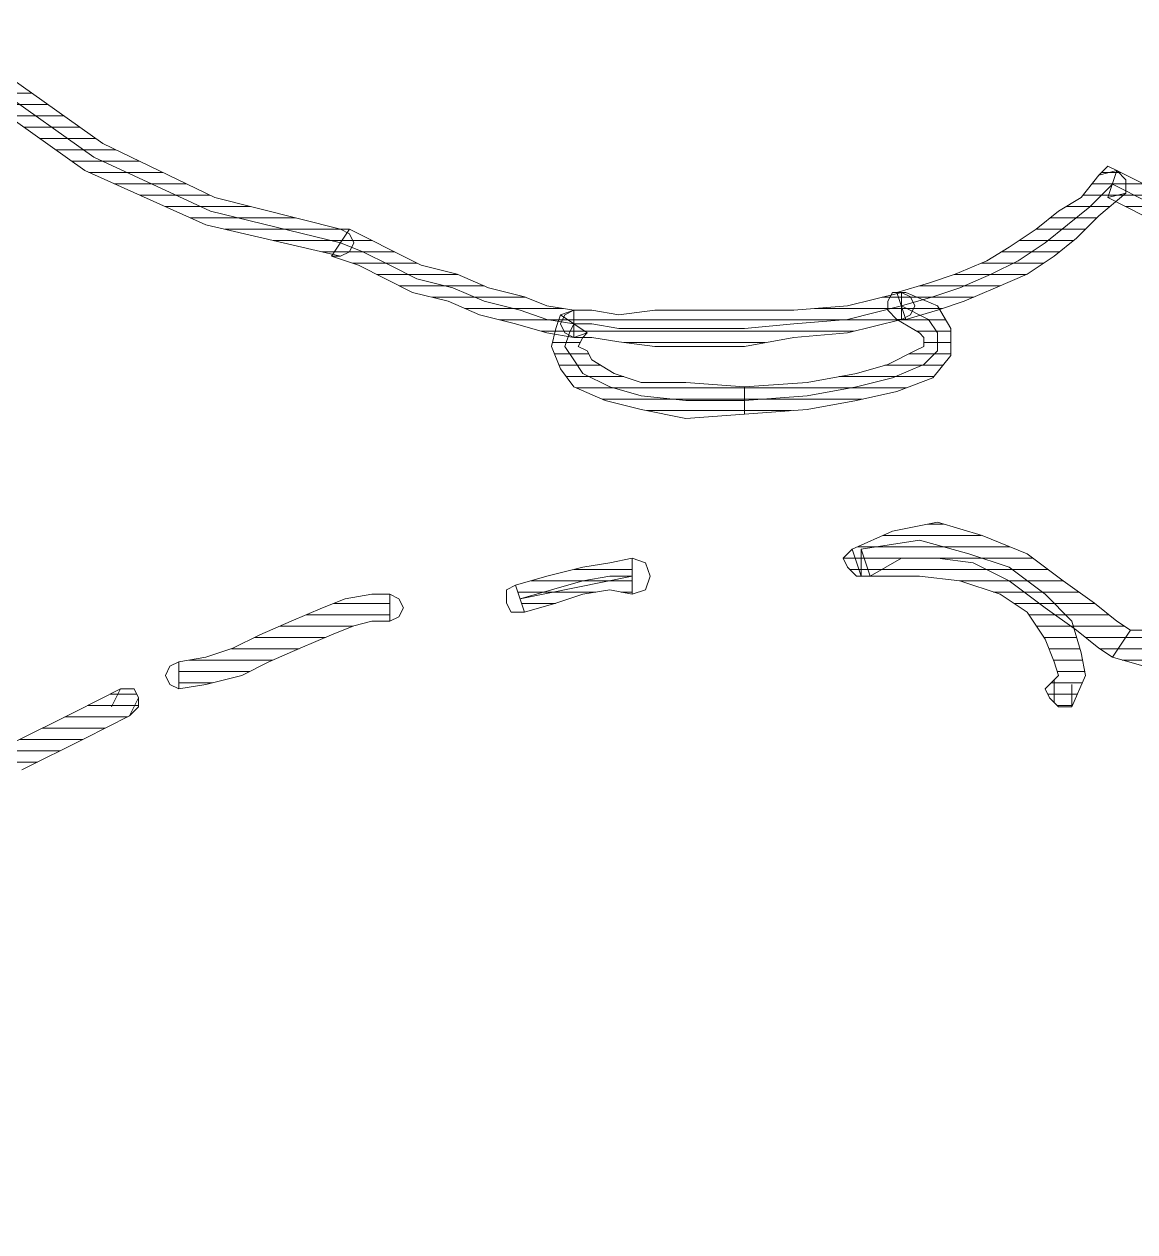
# Model space of a CAD drawing. Header units: centimetres. Extents: x 54005 to 61405, y 90310 to 94744.
# Drawn here: x 56840.98 to 56853.23, y 91753.54 to 91766.85 of the extents above; entities that cross this region are included whole.
import ezdxf

# ---------------------------------------------------------------- set-up
doc = ezdxf.new("R2010")
doc.units = ezdxf.units.CM
doc.header["$LTSCALE"] = 25
doc.layers.get('0').update_dxf_attribs({"lineweight": 0})
doc.layers.add('ÖLCULENDIRME', color=115, linetype='Continuous', lineweight=5)
pattern_1 = [(360, (-5108.51305, -673.59423), (1e-16, 0.125), [25])]

# ---------------------------------------------------------------- blocks, each defined once
blk = doc.blocks.new('by')
at = {"ltscale": 30}
h = blk.add_hatch(dxfattribs=at)
h.set_pattern_fill('DC_LINES', color=256, scale=0.1, style=0)
h.set_pattern_definition(pattern_1)
edge = h.paths.add_edge_path(flags=0)
edge.add_line((6411.094, 2248.253), (6411.144, 2248.203))
edge.add_line((6411.144, 2248.203), (6411.59, 2247.657))
edge.add_line((6411.59, 2247.657), (6412.282, 2246.961))
edge.add_line((6412.282, 2246.961), (6413.074, 2246.216))
edge.add_line((6413.074, 2246.216), (6413.816, 2245.421))
edge.add_line((6413.816, 2245.421), (6414.607, 2244.577))
edge.add_line((6414.607, 2244.577), (6415.201, 2243.782))
edge.add_line((6415.201, 2243.782), (6415.548, 2243.037))
edge.add_line((6415.548, 2243.037), (6415.646, 2242.391))
edge.add_line((6415.646, 2242.391), (6415.349, 2242.391))
edge.add_line((6415.349, 2242.391), (6415.251, 2242.938))
edge.add_line((6415.251, 2242.938), (6414.904, 2243.583))
edge.add_line((6414.904, 2243.583), (6414.31, 2244.378))
edge.add_line((6414.31, 2244.378), (6413.618, 2245.223))
edge.add_line((6413.618, 2245.223), (6412.876, 2246.017))
edge.add_line((6412.876, 2246.017), (6412.084, 2246.763))
edge.add_line((6412.084, 2246.763), (6411.391, 2247.458))
edge.add_line((6411.391, 2247.458), (6410.847, 2248.004))
edge.add_line((6410.847, 2248.004), (6410.897, 2247.955))
edge.add_line((6410.897, 2247.955), (6410.847, 2248.004))
edge.add_line((6410.847, 2248.004), (6410.847, 2248.153))
edge.add_line((6410.847, 2248.153), (6410.946, 2248.253))
edge.add_line((6410.946, 2248.253), (6411.045, 2248.302))
edge.add_line((6411.045, 2248.302), (6411.144, 2248.203))
h = blk.add_hatch(dxfattribs=at)
h.set_pattern_fill('DC_LINES', color=256, scale=0.1, style=0)
h.set_pattern_definition(pattern_1)
edge = h.paths.add_edge_path(flags=0)
edge.add_line((6415.646, 2242.292), (6415.349, 2242.391))
edge.add_line((6415.349, 2242.391), (6415.251, 2242.938))
edge.add_line((6415.251, 2242.938), (6414.904, 2243.583))
edge.add_line((6414.904, 2243.583), (6414.31, 2244.378))
edge.add_line((6414.31, 2244.378), (6413.618, 2245.223))
edge.add_line((6413.618, 2245.223), (6412.876, 2246.017))
edge.add_line((6412.876, 2246.017), (6412.084, 2246.763))
edge.add_line((6412.084, 2246.763), (6411.391, 2247.458))
edge.add_line((6411.391, 2247.458), (6410.847, 2248.004))
edge.add_line((6410.847, 2248.004), (6411.144, 2248.203))
edge.add_line((6411.144, 2248.203), (6411.59, 2247.657))
edge.add_line((6411.59, 2247.657), (6412.282, 2246.961))
edge.add_line((6412.282, 2246.961), (6413.074, 2246.216))
edge.add_line((6413.074, 2246.216), (6413.816, 2245.421))
edge.add_line((6413.816, 2245.421), (6414.607, 2244.577))
edge.add_line((6414.607, 2244.577), (6415.201, 2243.782))
edge.add_line((6415.201, 2243.782), (6415.548, 2243.037))
edge.add_line((6415.548, 2243.037), (6415.646, 2242.391))
edge.add_line((6415.646, 2242.391), (6415.349, 2242.491))
edge.add_line((6415.349, 2242.491), (6415.646, 2242.391))
edge.add_line((6415.646, 2242.391), (6415.596, 2242.292))
edge.add_line((6415.596, 2242.292), (6415.498, 2242.242))
edge.add_line((6415.498, 2242.242), (6415.399, 2242.292))
edge.add_line((6415.399, 2242.292), (6415.349, 2242.391))
h = blk.add_hatch(dxfattribs=at)
h.set_pattern_fill('DC_LINES', color=256, scale=0.1, style=0)
h.set_pattern_definition(pattern_1)
edge = h.paths.add_edge_path(flags=0)
edge.add_line((6410.749, 2237.97), (6410.847, 2238.169))
edge.add_line((6410.847, 2238.169), (6411.342, 2238.417))
edge.add_line((6411.342, 2238.417), (6412.035, 2238.765))
edge.add_line((6412.035, 2238.765), (6412.727, 2239.212))
edge.add_line((6412.727, 2239.212), (6413.568, 2239.758))
edge.add_line((6413.568, 2239.758), (6414.261, 2240.305))
edge.add_line((6414.261, 2240.305), (6414.854, 2241))
edge.add_line((6414.854, 2241), (6415.251, 2241.696))
edge.add_line((6415.251, 2241.696), (6415.349, 2242.391))
edge.add_line((6415.349, 2242.391), (6415.646, 2242.391))
edge.add_line((6415.646, 2242.391), (6415.548, 2241.596))
edge.add_line((6415.548, 2241.596), (6415.152, 2240.802))
edge.add_line((6415.152, 2240.802), (6414.459, 2240.106))
edge.add_line((6414.459, 2240.106), (6413.766, 2239.46))
edge.add_line((6413.766, 2239.46), (6412.926, 2238.914))
edge.add_line((6412.926, 2238.914), (6412.134, 2238.467))
edge.add_line((6412.134, 2238.467), (6411.441, 2238.119))
edge.add_line((6411.441, 2238.119), (6410.946, 2237.871))
edge.add_line((6410.946, 2237.871), (6411.045, 2238.07))
edge.add_line((6411.045, 2238.07), (6410.946, 2237.871))
edge.add_line((6410.946, 2237.871), (6410.798, 2237.871))
edge.add_line((6410.798, 2237.871), (6410.749, 2237.97))
edge.add_line((6410.749, 2237.97), (6410.749, 2238.07))
edge.add_line((6410.749, 2238.07), (6410.847, 2238.169))
h = blk.add_hatch(dxfattribs=at)
h.set_pattern_fill('DC_LINES', color=256, scale=0.1, style=0)
h.set_pattern_definition(pattern_1)
edge = h.paths.add_edge_path(flags=0)
edge.add_line((6400.655, 2238.02), (6400.655, 2237.771))
edge.add_line((6400.655, 2237.771), (6400.606, 2237.722))
edge.add_line((6400.606, 2237.722), (6400.655, 2237.573))
edge.add_line((6400.655, 2237.573), (6400.755, 2237.324))
edge.add_line((6400.755, 2237.324), (6400.952, 2237.026))
edge.add_line((6400.952, 2237.026), (6401.249, 2236.828))
edge.add_line((6401.249, 2236.828), (6401.694, 2236.679))
edge.add_line((6401.694, 2236.679), (6402.139, 2236.629))
edge.add_line((6402.139, 2236.629), (6402.783, 2236.629))
edge.add_line((6402.783, 2236.629), (6402.783, 2236.331))
edge.add_line((6402.783, 2236.331), (6402.139, 2236.232))
edge.add_line((6402.139, 2236.232), (6401.595, 2236.381))
edge.add_line((6401.595, 2236.381), (6401.15, 2236.53))
edge.add_line((6401.15, 2236.53), (6400.755, 2236.828))
edge.add_line((6400.755, 2236.828), (6400.458, 2237.126))
edge.add_line((6400.458, 2237.126), (6400.358, 2237.473))
edge.add_line((6400.358, 2237.473), (6400.309, 2237.722))
edge.add_line((6400.309, 2237.722), (6400.458, 2238.07))
edge.add_line((6400.458, 2238.07), (6400.458, 2237.821))
edge.add_line((6400.458, 2237.821), (6400.458, 2238.07))
edge.add_line((6400.458, 2238.07), (6400.606, 2238.07))
edge.add_line((6400.606, 2238.07), (6400.705, 2237.97))
edge.add_line((6400.705, 2237.97), (6400.755, 2237.871))
edge.add_line((6400.755, 2237.871), (6400.655, 2237.771))
h = blk.add_hatch(dxfattribs=at)
h.set_pattern_fill('DC_LINES', color=256, scale=0.1, style=0)
h.set_pattern_definition(pattern_1)
edge = h.paths.add_edge_path(flags=0)
edge.add_line((6407.977, 2237.126), (6408.176, 2237.126))
edge.add_line((6408.176, 2237.126), (6408.374, 2237.175))
edge.add_line((6408.374, 2237.175), (6408.621, 2237.275))
edge.add_line((6408.621, 2237.275), (6408.968, 2237.424))
edge.add_line((6408.968, 2237.424), (6409.313, 2237.573))
edge.add_line((6409.313, 2237.573), (6409.61, 2237.722))
edge.add_line((6409.61, 2237.722), (6410.007, 2237.821))
edge.add_line((6410.007, 2237.821), (6410.303, 2237.871))
edge.add_line((6410.303, 2237.871), (6410.303, 2237.573))
edge.add_line((6410.303, 2237.573), (6410.007, 2237.523))
edge.add_line((6410.007, 2237.523), (6409.71, 2237.424))
edge.add_line((6409.71, 2237.424), (6409.413, 2237.275))
edge.add_line((6409.413, 2237.275), (6409.066, 2237.126))
edge.add_line((6409.066, 2237.126), (6408.719, 2236.977))
edge.add_line((6408.719, 2236.977), (6408.472, 2236.877))
edge.add_line((6408.472, 2236.877), (6408.176, 2236.828))
edge.add_line((6408.176, 2236.828), (6407.977, 2236.828))
h = blk.add_hatch(dxfattribs=at)
h.set_pattern_fill('DC_LINES', color=256, scale=0.1, style=0)
h.set_pattern_definition(pattern_1)
edge = h.paths.add_edge_path(flags=0)
edge.add_line((6399.814, 2237.225), (6399.666, 2237.225))
edge.add_line((6399.666, 2237.225), (6399.369, 2237.225))
edge.add_line((6399.369, 2237.225), (6399.122, 2237.076))
edge.add_line((6399.122, 2237.076), (6398.973, 2236.927))
edge.add_line((6398.973, 2236.927), (6398.676, 2237.026))
edge.add_line((6398.676, 2237.026), (6398.924, 2237.374))
edge.add_line((6398.924, 2237.374), (6399.27, 2237.523))
edge.add_line((6399.27, 2237.523), (6399.666, 2237.622))
edge.add_line((6399.666, 2237.622), (6400.012, 2237.523))
h = blk.add_hatch(dxfattribs=at)
h.set_pattern_fill('DC_LINES', color=256, scale=0.1, style=0)
h.set_pattern_definition(pattern_1)
edge = h.paths.add_edge_path(flags=0)
edge.add_line((6402.783, 2236.629), (6402.882, 2236.331))
edge.add_line((6402.882, 2236.331), (6402.436, 2236.132))
edge.add_line((6402.436, 2236.132), (6401.942, 2236.033))
edge.add_line((6401.942, 2236.033), (6401.447, 2236.182))
edge.add_line((6401.447, 2236.182), (6400.952, 2236.381))
edge.add_line((6400.952, 2236.381), (6400.556, 2236.679))
edge.add_line((6400.556, 2236.679), (6400.21, 2236.927))
edge.add_line((6400.21, 2236.927), (6399.963, 2237.126))
edge.add_line((6399.963, 2237.126), (6399.814, 2237.225))
edge.add_line((6399.814, 2237.225), (6400.012, 2237.523))
edge.add_line((6400.012, 2237.523), (6400.161, 2237.424))
edge.add_line((6400.161, 2237.424), (6400.408, 2237.225))
edge.add_line((6400.408, 2237.225), (6400.755, 2236.977))
edge.add_line((6400.755, 2236.977), (6401.15, 2236.679))
edge.add_line((6401.15, 2236.679), (6401.546, 2236.48))
edge.add_line((6401.546, 2236.48), (6401.942, 2236.43))
edge.add_line((6401.942, 2236.43), (6402.338, 2236.43))
edge.add_line((6402.338, 2236.43), (6402.684, 2236.629))
edge.add_line((6402.684, 2236.629), (6402.783, 2236.331))
edge.add_line((6402.783, 2236.331), (6402.684, 2236.629))
edge.add_line((6402.684, 2236.629), (6402.833, 2236.629))
edge.add_line((6402.833, 2236.629), (6402.931, 2236.53))
edge.add_line((6402.931, 2236.53), (6402.98, 2236.43))
edge.add_line((6402.98, 2236.43), (6402.882, 2236.331))
h = blk.add_hatch(dxfattribs=at)
h.set_pattern_fill('DC_LINES', color=256, scale=0.1, style=0)
h.set_pattern_definition(pattern_1)
edge = h.paths.add_edge_path(flags=0)
edge.add_line((6405.306, 2236.828), (6405.553, 2236.778))
edge.add_line((6405.553, 2236.778), (6405.85, 2236.828))
edge.add_line((6405.85, 2236.828), (6406.147, 2236.927))
edge.add_line((6406.147, 2236.927), (6406.494, 2237.026))
edge.add_line((6406.494, 2237.026), (6406.593, 2236.728))
edge.add_line((6406.593, 2236.728), (6406.246, 2236.629))
edge.add_line((6406.246, 2236.629), (6405.85, 2236.53))
edge.add_line((6405.85, 2236.53), (6405.553, 2236.48))
edge.add_line((6405.553, 2236.48), (6405.306, 2236.43))
h = blk.add_hatch(dxfattribs=at)
h.set_pattern_fill('DC_LINES', color=256, scale=0.1, style=0)
h.set_pattern_definition(pattern_1)
h.paths.add_polyline_path([(6406.543, 2236.877), (6406.197, 2236.778), (6405.85, 2236.679), (6405.553, 2236.629), (6405.306, 2236.629)], flags=0)
h = blk.add_hatch(dxfattribs=at)
h.set_pattern_fill('DC_LINES', color=256, scale=0.1, style=0)
h.set_pattern_definition(pattern_1)
edge = h.paths.add_edge_path(flags=0)
edge.add_line((6402.338, 2233.5), (6402.288, 2233.5))
edge.add_line((6402.288, 2233.5), (6401.942, 2233.649))
edge.add_line((6401.942, 2233.649), (6401.794, 2233.897))
edge.add_line((6401.794, 2233.897), (6401.794, 2234.195))
edge.add_line((6401.794, 2234.195), (6401.991, 2234.443))
edge.add_line((6401.991, 2234.443), (6402.387, 2234.592))
edge.add_line((6402.387, 2234.592), (6402.833, 2234.692))
edge.add_line((6402.833, 2234.692), (6403.377, 2234.791))
edge.add_line((6403.377, 2234.791), (6404.069, 2234.841))
edge.add_line((6404.069, 2234.841), (6404.069, 2234.543))
edge.add_line((6404.069, 2234.543), (6403.377, 2234.493))
edge.add_line((6403.377, 2234.493), (6402.833, 2234.394))
edge.add_line((6402.833, 2234.394), (6402.486, 2234.294))
edge.add_line((6402.486, 2234.294), (6402.189, 2234.145))
edge.add_line((6402.189, 2234.145), (6402.091, 2234.096))
edge.add_line((6402.091, 2234.096), (6402.091, 2233.996))
edge.add_line((6402.091, 2233.996), (6402.139, 2233.947))
edge.add_line((6402.139, 2233.947), (6402.387, 2233.798))
edge.add_line((6402.387, 2233.798), (6402.338, 2233.798))
edge.add_line((6402.338, 2233.798), (6402.387, 2233.798))
edge.add_line((6402.387, 2233.798), (6402.486, 2233.698))
edge.add_line((6402.486, 2233.698), (6402.486, 2233.599))
edge.add_line((6402.486, 2233.599), (6402.436, 2233.5))
edge.add_line((6402.436, 2233.5), (6402.288, 2233.5))
h = blk.add_hatch(dxfattribs=at)
h.set_pattern_fill('DC_LINES', color=256, scale=0.1, style=0)
h.set_pattern_definition(pattern_1)
edge = h.paths.add_edge_path(flags=0)
edge.add_line((6404.069, 2234.841), (6404.713, 2234.89))
edge.add_line((6404.713, 2234.89), (6405.207, 2234.791))
edge.add_line((6405.207, 2234.791), (6405.603, 2234.692))
edge.add_line((6405.603, 2234.692), (6405.949, 2234.543))
edge.add_line((6405.949, 2234.543), (6406.097, 2234.344))
edge.add_line((6406.097, 2234.344), (6406.197, 2234.096))
edge.add_line((6406.197, 2234.096), (6406.147, 2233.897))
edge.add_line((6406.147, 2233.897), (6406.097, 2233.748))
edge.add_line((6406.097, 2233.748), (6405.801, 2233.947))
edge.add_line((6405.801, 2233.947), (6405.85, 2233.996))
edge.add_line((6405.85, 2233.996), (6405.9, 2234.096))
edge.add_line((6405.9, 2234.096), (6405.801, 2234.145))
edge.add_line((6405.801, 2234.145), (6405.752, 2234.245))
edge.add_line((6405.752, 2234.245), (6405.504, 2234.394))
edge.add_line((6405.504, 2234.394), (6405.207, 2234.493))
edge.add_line((6405.207, 2234.493), (6404.713, 2234.493))
edge.add_line((6404.713, 2234.493), (6404.069, 2234.543))
h = blk.add_hatch(dxfattribs=at)
h.set_pattern_fill('DC_LINES', color=256, scale=0.1, style=0)
h.set_pattern_definition(pattern_1)
edge = h.paths.add_edge_path(flags=0)
edge.add_line((6402.288, 2233.798), (6402.338, 2233.798))
edge.add_line((6402.338, 2233.798), (6402.931, 2233.947))
edge.add_line((6402.931, 2233.947), (6403.525, 2233.996))
edge.add_line((6403.525, 2233.996), (6404.069, 2234.096))
edge.add_line((6404.069, 2234.096), (6404.613, 2234.096))
edge.add_line((6404.613, 2234.096), (6405.058, 2234.096))
edge.add_line((6405.058, 2234.096), (6405.455, 2234.046))
edge.add_line((6405.455, 2234.046), (6405.752, 2233.996))
edge.add_line((6405.752, 2233.996), (6405.949, 2233.996))
edge.add_line((6405.949, 2233.996), (6405.949, 2233.698))
edge.add_line((6405.949, 2233.698), (6405.752, 2233.698))
edge.add_line((6405.752, 2233.698), (6405.455, 2233.748))
edge.add_line((6405.455, 2233.748), (6405.058, 2233.698))
edge.add_line((6405.058, 2233.698), (6404.613, 2233.698))
edge.add_line((6404.613, 2233.698), (6404.069, 2233.698))
edge.add_line((6404.069, 2233.698), (6403.525, 2233.698))
edge.add_line((6403.525, 2233.698), (6402.931, 2233.649))
edge.add_line((6402.931, 2233.649), (6402.338, 2233.5))
edge.add_line((6402.338, 2233.5), (6402.387, 2233.5))
edge.add_line((6402.387, 2233.5), (6402.338, 2233.5))
edge.add_line((6402.338, 2233.5), (6402.239, 2233.549))
edge.add_line((6402.239, 2233.549), (6402.189, 2233.649))
edge.add_line((6402.189, 2233.649), (6402.239, 2233.748))
edge.add_line((6402.239, 2233.748), (6402.338, 2233.798))
h = blk.add_hatch(dxfattribs=at)
h.set_pattern_fill('DC_LINES', color=256, scale=0.1, style=0)
h.set_pattern_definition(pattern_1)
edge = h.paths.add_edge_path(flags=0)
edge.add_line((6406.097, 2233.748), (6405.949, 2233.698))
edge.add_line((6405.949, 2233.698), (6405.752, 2233.698))
edge.add_line((6405.752, 2233.698), (6405.455, 2233.748))
edge.add_line((6405.455, 2233.748), (6405.058, 2233.698))
edge.add_line((6405.058, 2233.698), (6404.613, 2233.698))
edge.add_line((6404.613, 2233.698), (6404.069, 2233.698))
edge.add_line((6404.069, 2233.698), (6403.525, 2233.698))
edge.add_line((6403.525, 2233.698), (6402.931, 2233.649))
edge.add_line((6402.931, 2233.649), (6402.338, 2233.5))
edge.add_line((6402.338, 2233.5), (6402.338, 2233.798))
edge.add_line((6402.338, 2233.798), (6402.931, 2233.947))
edge.add_line((6402.931, 2233.947), (6403.525, 2233.996))
edge.add_line((6403.525, 2233.996), (6404.069, 2234.096))
edge.add_line((6404.069, 2234.096), (6404.613, 2234.096))
edge.add_line((6404.613, 2234.096), (6405.058, 2234.096))
edge.add_line((6405.058, 2234.096), (6405.455, 2234.046))
edge.add_line((6405.455, 2234.046), (6405.752, 2233.996))
edge.add_line((6405.752, 2233.996), (6405.949, 2233.996))
edge.add_line((6405.949, 2233.996), (6405.801, 2233.947))
edge.add_line((6405.801, 2233.947), (6405.949, 2233.996))
edge.add_line((6405.949, 2233.996), (6406.049, 2233.947))
edge.add_line((6406.049, 2233.947), (6406.097, 2233.847))
edge.add_line((6406.097, 2233.847), (6406.049, 2233.748))
edge.add_line((6406.049, 2233.748), (6405.949, 2233.698))
h = blk.add_hatch(dxfattribs=at)
h.set_pattern_fill('DC_LINES', color=256, scale=0.1, style=0)
h.set_pattern_definition(pattern_1)
edge = h.paths.add_edge_path(flags=0)
edge.add_line((6405.949, 2233.996), (6406.246, 2233.947))
edge.add_line((6406.246, 2233.947), (6406.593, 2233.847))
edge.add_line((6406.593, 2233.847), (6406.988, 2233.748))
edge.add_line((6406.988, 2233.748), (6407.335, 2233.599))
edge.add_line((6407.335, 2233.599), (6407.73, 2233.5))
edge.add_line((6407.73, 2233.5), (6408.027, 2233.35))
edge.add_line((6408.027, 2233.35), (6408.324, 2233.201))
edge.add_line((6408.324, 2233.201), (6408.621, 2233.102))
edge.add_line((6408.621, 2233.102), (6408.423, 2232.804))
edge.add_line((6408.423, 2232.804), (6408.225, 2232.903))
edge.add_line((6408.225, 2232.903), (6407.928, 2233.052))
edge.add_line((6407.928, 2233.052), (6407.632, 2233.201))
edge.add_line((6407.632, 2233.201), (6407.235, 2233.301))
edge.add_line((6407.235, 2233.301), (6406.889, 2233.45))
edge.add_line((6406.889, 2233.45), (6406.494, 2233.549))
edge.add_line((6406.494, 2233.549), (6406.246, 2233.649))
edge.add_line((6406.246, 2233.649), (6405.949, 2233.698))
h = blk.add_hatch(dxfattribs=at)
h.set_pattern_fill('DC_LINES', color=256, scale=0.1, style=0)
h.set_pattern_definition(pattern_1)
edge = h.paths.add_edge_path(flags=0)
edge.add_line((6400.061, 2232.456), (6399.864, 2232.407))
edge.add_line((6399.864, 2232.407), (6400.161, 2232.655))
edge.add_line((6400.161, 2232.655), (6400.408, 2232.903))
edge.add_line((6400.408, 2232.903), (6400.655, 2233.102))
edge.add_line((6400.655, 2233.102), (6400.952, 2233.301))
edge.add_line((6400.952, 2233.301), (6401.299, 2233.45))
edge.add_line((6401.299, 2233.45), (6401.645, 2233.599))
edge.add_line((6401.645, 2233.599), (6401.942, 2233.698))
edge.add_line((6401.942, 2233.698), (6402.288, 2233.798))
edge.add_line((6402.288, 2233.798), (6402.387, 2233.5))
edge.add_line((6402.387, 2233.5), (6402.041, 2233.4))
edge.add_line((6402.041, 2233.4), (6401.744, 2233.301))
edge.add_line((6401.744, 2233.301), (6401.397, 2233.152))
edge.add_line((6401.397, 2233.152), (6401.15, 2233.003))
edge.add_line((6401.15, 2233.003), (6400.853, 2232.804))
edge.add_line((6400.853, 2232.804), (6400.606, 2232.605))
edge.add_line((6400.606, 2232.605), (6400.358, 2232.456))
edge.add_line((6400.358, 2232.456), (6400.161, 2232.208))
edge.add_line((6400.161, 2232.208), (6399.963, 2232.158))
edge.add_line((6399.963, 2232.158), (6400.161, 2232.208))
edge.add_line((6400.161, 2232.208), (6400.061, 2232.109))
edge.add_line((6400.061, 2232.109), (6399.963, 2232.158))
edge.add_line((6399.963, 2232.158), (6399.864, 2232.258))
edge.add_line((6399.864, 2232.258), (6399.864, 2232.407))
h = blk.add_hatch(dxfattribs=at)
h.set_pattern_fill('DC_LINES', color=256, scale=0.1, style=0)
h.set_pattern_definition(pattern_1)
edge = h.paths.add_edge_path(flags=0)
edge.add_line((6396.797, 2233.102), (6396.797, 2233.152))
edge.add_line((6396.797, 2233.152), (6397.142, 2233.301))
edge.add_line((6397.142, 2233.301), (6397.539, 2233.4))
edge.add_line((6397.539, 2233.4), (6397.934, 2233.301))
edge.add_line((6397.934, 2233.301), (6398.38, 2233.201))
edge.add_line((6398.38, 2233.201), (6398.825, 2233.052))
edge.add_line((6398.825, 2233.052), (6399.27, 2232.854))
edge.add_line((6399.27, 2232.854), (6399.666, 2232.655))
edge.add_line((6399.666, 2232.655), (6400.061, 2232.456))
edge.add_line((6400.061, 2232.456), (6399.963, 2232.158))
edge.add_line((6399.963, 2232.158), (6399.567, 2232.357))
edge.add_line((6399.567, 2232.357), (6399.171, 2232.556))
edge.add_line((6399.171, 2232.556), (6398.726, 2232.754))
edge.add_line((6398.726, 2232.754), (6398.281, 2232.903))
edge.add_line((6398.281, 2232.903), (6397.934, 2233.003))
edge.add_line((6397.934, 2233.003), (6397.539, 2233.003))
edge.add_line((6397.539, 2233.003), (6397.242, 2233.003))
edge.add_line((6397.242, 2233.003), (6396.994, 2232.854))
edge.add_line((6396.994, 2232.854), (6396.994, 2232.903))
h = blk.add_hatch(dxfattribs=at)
h.set_pattern_fill('DC_LINES', color=256, scale=0.1, style=0)
h.set_pattern_definition(pattern_1)
edge = h.paths.add_edge_path(flags=0)
edge.add_line((6408.621, 2233.102), (6408.522, 2233.102))
edge.add_line((6408.522, 2233.102), (6410.007, 2232.754))
edge.add_line((6410.007, 2232.754), (6411.342, 2232.158))
edge.add_line((6411.342, 2232.158), (6412.529, 2231.314))
edge.add_line((6412.529, 2231.314), (6413.519, 2230.32))
edge.add_line((6413.519, 2230.32), (6414.41, 2229.277))
edge.add_line((6414.41, 2229.277), (6415.102, 2228.234))
edge.add_line((6415.102, 2228.234), (6415.596, 2227.191))
edge.add_line((6415.596, 2227.191), (6415.993, 2226.346))
edge.add_line((6415.993, 2226.346), (6415.696, 2226.247))
edge.add_line((6415.696, 2226.247), (6415.3, 2227.092))
edge.add_line((6415.3, 2227.092), (6414.805, 2228.035))
edge.add_line((6414.805, 2228.035), (6414.113, 2229.079))
edge.add_line((6414.113, 2229.079), (6413.321, 2230.122))
edge.add_line((6413.321, 2230.122), (6412.332, 2231.016))
edge.add_line((6412.332, 2231.016), (6411.144, 2231.86))
edge.add_line((6411.144, 2231.86), (6409.907, 2232.456))
edge.add_line((6409.907, 2232.456), (6408.522, 2232.804))
edge.add_line((6408.522, 2232.804), (6408.423, 2232.804))
edge.add_line((6408.423, 2232.804), (6408.522, 2232.804))
edge.add_line((6408.522, 2232.804), (6408.423, 2232.854))
edge.add_line((6408.423, 2232.854), (6408.374, 2232.953))
edge.add_line((6408.374, 2232.953), (6408.423, 2233.052))
edge.add_line((6408.423, 2233.052), (6408.522, 2233.102))
for p, q in [((6411.342, 2238.417, -4.505), (6412.035, 2238.765, -4.505)), ((6410.847, 2238.169, -4.505), (6411.342, 2238.417, -4.505)), ((6412.134, 2238.467, -4.505), (6411.441, 2238.119, -4.505)), ((6410.749, 2237.97, -4.505), (6410.847, 2238.169, -4.505)), ((6410.749, 2238.07, -4.505), (6410.847, 2238.169, -4.505)), ((6410.847, 2238.169, -4.505), (6410.749, 2237.97, -4.505)), ((6400.309, 2237.722, -4.505), (6400.458, 2238.07, -4.505)), ((6400.458, 2238.07, -4.505), (6400.458, 2237.821, -4.505)), ((6400.458, 2237.821, -4.505), (6400.458, 2238.07, -4.505)), ((6400.458, 2238.07, -4.505), (6400.606, 2238.07, -4.505)), ((6400.606, 2238.07, -4.505), (6400.705, 2237.97, -4.505)), ((6400.655, 2238.02, -4.505), (6400.655, 2237.771, -4.505)), ((6400.655, 2237.771, -4.505), (6400.655, 2238.02, -4.505)), ((6400.655, 2238.02, -4.505), (6400.655, 2238.02, -4.505)), ((6410.749, 2237.97, -4.505), (6410.749, 2238.07, -4.505)), ((6411.441, 2238.119, -4.505), (6410.946, 2237.871, -4.505)), ((6410.946, 2237.871, -4.505), (6411.045, 2238.07, -4.505)), ((6411.045, 2238.07, -4.505), (6410.946, 2237.871, -4.505)), ((6400.705, 2237.97, -4.505), (6400.755, 2237.871, -4.505)), ((6410.798, 2237.871, -4.505), (6410.749, 2237.97, -4.505)), ((6410.749, 2237.97, -4.505), (6410.749, 2237.97, -4.505)), ((6400.655, 2237.771, -4.505), (6400.606, 2237.722, -4.505)), ((6400.755, 2237.871, -4.505), (6400.655, 2237.771, -4.505)), ((6409.61, 2237.722, -4.505), (6410.007, 2237.821, -4.505)), ((6410.007, 2237.821, -4.505), (6410.303, 2237.871, -4.505)), ((6410.303, 2237.871, -4.505), (6410.402, 2237.821, -4.505)), ((6410.303, 2237.573, -4.505), (6410.303, 2237.871, -4.505)), ((6410.303, 2237.871, -4.505), (6410.303, 2237.871, -4.505)), ((6410.303, 2237.871, -4.505), (6410.303, 2237.573, -4.505)), ((6410.402, 2237.821, -4.505), (6410.452, 2237.722, -4.505)), ((6410.946, 2237.871, -4.505), (6410.798, 2237.871, -4.505)), ((6399.666, 2237.622, -4.505), (6400.012, 2237.523, -4.505)), ((6400.358, 2237.473, -4.505), (6400.309, 2237.722, -4.505)), ((6400.606, 2237.722, -4.505), (6400.655, 2237.573, -4.505)), ((6409.313, 2237.573, -4.505), (6409.61, 2237.722, -4.505)), ((6410.402, 2237.622, -4.505), (6410.303, 2237.573, -4.505)), ((6410.452, 2237.722, -4.505), (6410.402, 2237.622, -4.505)), ((6399.814, 2237.225, -4.505), (6400.012, 2237.523, -4.505)), ((6400.012, 2237.523, -4.505), (6399.814, 2237.225, -4.505)), ((6400.012, 2237.523, -4.505), (6400.161, 2237.424, -4.505)), ((6400.012, 2237.523, -4.505), (6400.012, 2237.523, -4.505)), ((6400.458, 2237.126, -4.505), (6400.358, 2237.473, -4.505)), ((6400.655, 2237.573, -4.505), (6400.755, 2237.324, -4.505)), ((6408.968, 2237.424, -4.505), (6409.313, 2237.573, -4.505)), ((6410.007, 2237.523, -4.505), (6409.71, 2237.424, -4.505)), ((6410.303, 2237.573, -4.505), (6410.007, 2237.523, -4.505)), ((6400.161, 2237.424, -4.505), (6400.408, 2237.225, -4.505)), ((6408.621, 2237.275, -4.505), (6408.968, 2237.424, -4.505)), ((6409.71, 2237.424, -4.505), (6409.413, 2237.275, -4.505)), ((6399.814, 2237.225, -4.505), (6399.666, 2237.225, -4.505)), ((6399.963, 2237.126, -4.505), (6399.814, 2237.225, -4.505)), ((6399.814, 2237.225, -4.505), (6399.814, 2237.225, -4.505)), ((6399.814, 2237.225, -4.505), (6399.814, 2237.225, -4.505)), ((6400.408, 2237.225, -4.505), (6400.755, 2236.977, -4.505)), ((6400.755, 2237.324, -4.505), (6400.952, 2237.026, -4.505)), ((6408.374, 2237.175, -4.505), (6408.621, 2237.275, -4.505)), ((6409.413, 2237.275, -4.505), (6409.066, 2237.126, -4.505)), ((6400.21, 2236.927, -4.505), (6399.963, 2237.126, -4.505)), ((6400.755, 2236.828, -4.505), (6400.458, 2237.126, -4.505)), ((6407.829, 2236.977, -4.505), (6407.879, 2237.076, -4.505)), ((6407.879, 2237.076, -4.505), (6407.977, 2237.126, -4.505)), ((6407.977, 2237.126, -4.505), (6408.176, 2237.126, -4.505)), ((6407.977, 2236.828, -4.505), (6407.977, 2237.126, -4.505)), ((6407.977, 2237.126, -4.505), (6407.977, 2237.126, -4.505)), ((6407.977, 2237.126, -4.505), (6407.977, 2236.828, -4.505)), ((6408.176, 2237.126, -4.505), (6408.374, 2237.175, -4.505)), ((6409.066, 2237.126, -4.505), (6408.719, 2236.977, -4.505)), ((6400.755, 2236.977, -4.505), (6401.15, 2236.679, -4.505)), ((6400.952, 2237.026, -4.505), (6401.249, 2236.828, -4.505)), ((6406.147, 2236.927, -4.505), (6406.494, 2237.026, -4.505)), ((6406.494, 2237.026, -4.505), (6406.641, 2237.026, -4.505)), ((6406.593, 2236.728, -4.505), (6406.494, 2237.026, -4.505)), ((6406.494, 2237.026, -4.505), (6406.494, 2237.026, -4.505)), ((6406.494, 2237.026, -4.505), (6406.593, 2236.728, -4.505)), ((6406.641, 2237.026, -4.505), (6406.691, 2236.927, -4.505)), ((6407.879, 2236.877, -4.505), (6407.829, 2236.977, -4.505)), ((6408.719, 2236.977, -4.505), (6408.472, 2236.877, -4.505)), ((6400.556, 2236.679, -4.505), (6400.21, 2236.927, -4.505)), ((6401.15, 2236.53, -4.505), (6400.755, 2236.828, -4.505)), ((6401.249, 2236.828, -4.505), (6401.694, 2236.679, -4.505)), ((6405.158, 2236.778, -4.505), (6405.306, 2236.828, -4.505)), ((6405.306, 2236.629, -4.505), (6406.543, 2236.877, -4.505)), ((6405.306, 2236.828, -4.505), (6405.306, 2236.43, -4.505)), ((6405.306, 2236.828, -4.505), (6405.553, 2236.778, -4.505)), ((6405.306, 2236.43, -4.505), (6405.306, 2236.828, -4.505)), ((6405.306, 2236.828, -4.505), (6405.306, 2236.828, -4.505)), ((6405.553, 2236.778, -4.505), (6405.85, 2236.828, -4.505)), ((6405.85, 2236.828, -4.505), (6406.147, 2236.927, -4.505)), ((6406.543, 2236.877, -4.505), (6406.197, 2236.778, -4.505)), ((6406.543, 2236.877, -4.505), (6406.543, 2236.877, -4.505)), ((6406.543, 2236.877, -4.505), (6406.543, 2236.877, -4.505)), ((6406.691, 2236.927, -4.505), (6406.691, 2236.778, -4.505)), ((6407.977, 2236.828, -4.505), (6407.879, 2236.877, -4.505)), ((6408.176, 2236.828, -4.505), (6407.977, 2236.828, -4.505)), ((6407.977, 2236.828, -4.505), (6407.977, 2236.828, -4.505)), ((6408.472, 2236.877, -4.505), (6408.176, 2236.828, -4.505)), ((6400.952, 2236.381, -4.505), (6400.556, 2236.679, -4.505)), ((6401.15, 2236.679, -4.505), (6401.546, 2236.48, -4.505)), ((6401.694, 2236.679, -4.505), (6402.139, 2236.629, -4.505)), ((6405.108, 2236.629, -4.505), (6405.158, 2236.778, -4.505)), ((6405.85, 2236.679, -4.505), (6405.553, 2236.629, -4.505)), ((6406.197, 2236.778, -4.505), (6405.85, 2236.679, -4.505)), ((6406.593, 2236.728, -4.505), (6406.246, 2236.629, -4.505)), ((6406.691, 2236.778, -4.505), (6406.593, 2236.728, -4.505)), ((6402.139, 2236.629, -4.505), (6402.783, 2236.629, -4.505)), ((6402.338, 2236.43, -4.505), (6402.684, 2236.629, -4.505)), ((6402.684, 2236.629, -4.505), (6402.783, 2236.331, -4.505)), ((6402.783, 2236.331, -4.505), (6402.684, 2236.629, -4.505)), ((6402.684, 2236.629, -4.505), (6402.833, 2236.629, -4.505)), ((6402.783, 2236.629, -4.505), (6402.783, 2236.331, -4.505)), ((6402.783, 2236.629, -4.505), (6402.882, 2236.331, -4.505)), ((6402.882, 2236.331, -4.505), (6402.783, 2236.629, -4.505)), ((6402.783, 2236.629, -4.505), (6402.783, 2236.629, -4.505)), ((6402.833, 2236.629, -4.505), (6402.931, 2236.53, -4.505)), ((6405.158, 2236.48, -4.505), (6405.108, 2236.629, -4.505)), ((6405.553, 2236.629, -4.505), (6405.306, 2236.629, -4.505)), ((6406.246, 2236.629, -4.505), (6405.85, 2236.53, -4.505)), ((6401.595, 2236.381, -4.505), (6401.15, 2236.53, -4.505)), ((6401.546, 2236.48, -4.505), (6401.942, 2236.43, -4.505)), ((6401.942, 2236.43, -4.505), (6402.338, 2236.43, -4.505)), ((6402.98, 2236.43, -4.505), (6402.882, 2236.331, -4.505)), ((6402.931, 2236.53, -4.505), (6402.98, 2236.43, -4.505)), ((6405.306, 2236.43, -4.505), (6405.158, 2236.48, -4.505)), ((6405.553, 2236.48, -4.505), (6405.306, 2236.43, -4.505)), ((6405.306, 2236.43, -4.505), (6405.306, 2236.43, -4.505)), ((6405.85, 2236.53, -4.505), (6405.553, 2236.48, -4.505)), ((6401.447, 2236.182, -4.505), (6400.952, 2236.381, -4.505)), ((6402.139, 2236.232, -4.505), (6401.595, 2236.381, -4.505)), ((6402.783, 2236.331, -4.505), (6402.139, 2236.232, -4.505)), ((6402.882, 2236.331, -4.505), (6402.436, 2236.132, -4.505)), ((6401.942, 2236.033, -4.505), (6401.447, 2236.182, -4.505)), ((6402.436, 2236.132, -4.505), (6401.942, 2236.033, -4.505)), ((6403.377, 2234.791, -4.505), (6404.069, 2234.841, -4.505)), ((6404.069, 2234.841, -4.505), (6404.713, 2234.89, -4.505)), ((6404.069, 2234.841, -4.505), (6404.069, 2234.841, -4.505)), ((6404.069, 2234.543, -4.505), (6404.069, 2234.841, -4.505)), ((6404.069, 2234.841, -4.505), (6404.069, 2234.841, -4.505)), ((6404.069, 2234.841, -4.505), (6404.069, 2234.543, -4.505)), ((6404.713, 2234.89, -4.505), (6405.207, 2234.791, -4.505)), ((6402.387, 2234.592, -4.505), (6402.833, 2234.692, -4.505)), ((6402.833, 2234.692, -4.505), (6403.377, 2234.791, -4.505)), ((6404.069, 2234.692, -4.505), (6403.377, 2234.642, -4.505)), ((6404.713, 2234.692, -4.505), (6404.069, 2234.692, -4.505)), ((6405.207, 2234.642, -4.505), (6404.713, 2234.692, -4.505)), ((6405.207, 2234.791, -4.505), (6405.603, 2234.692, -4.505)), ((6405.603, 2234.692, -4.505), (6405.949, 2234.543, -4.505)), ((6401.991, 2234.443, -4.505), (6402.387, 2234.592, -4.505)), ((6403.377, 2234.642, -4.505), (6402.833, 2234.543, -4.505)), ((6405.553, 2234.543, -4.505), (6405.207, 2234.642, -4.505)), ((6401.794, 2234.195, -4.505), (6401.991, 2234.443, -4.505)), ((6402.436, 2234.443, -4.505), (6402.091, 2234.294, -4.505)), ((6402.833, 2234.543, -4.505), (6402.436, 2234.443, -4.505)), ((6403.377, 2234.493, -4.505), (6402.833, 2234.394, -4.505)), ((6404.069, 2234.543, -4.505), (6403.377, 2234.493, -4.505)), ((6404.713, 2234.493, -4.505), (6404.069, 2234.543, -4.505)), ((6404.069, 2234.543, -4.505), (6404.069, 2234.543, -4.505)), ((6405.207, 2234.493, -4.505), (6404.713, 2234.493, -4.505)), ((6405.504, 2234.394, -4.505), (6405.207, 2234.493, -4.505)), ((6405.85, 2234.394, -4.505), (6405.553, 2234.543, -4.505)), ((6405.949, 2234.543, -4.505), (6406.097, 2234.344, -4.505)), ((6402.091, 2234.294, -4.505), (6401.942, 2234.145, -4.505)), ((6402.486, 2234.294, -4.505), (6402.189, 2234.145, -4.505)), ((6402.833, 2234.394, -4.505), (6402.486, 2234.294, -4.505)), ((6405.752, 2234.245, -4.505), (6405.504, 2234.394, -4.505)), ((6405.949, 2234.245, -4.505), (6405.85, 2234.394, -4.505)), ((6406.097, 2234.344, -4.505), (6406.197, 2234.096, -4.505)), ((6401.794, 2233.897, -4.505), (6401.794, 2234.195, -4.505)), ((6401.942, 2234.145, -4.505), (6401.942, 2233.947, -4.505)), ((6402.189, 2234.145, -4.505), (6402.091, 2234.096, -4.505)), ((6405.801, 2234.145, -4.505), (6405.752, 2234.245, -4.505)), ((6405.9, 2234.096, -4.505), (6405.801, 2234.145, -4.505)), ((6406.049, 2234.096, -4.505), (6405.949, 2234.245, -4.505)), ((6402.091, 2234.096, -4.505), (6402.091, 2233.996, -4.505)), ((6403.525, 2233.996, -4.505), (6404.069, 2234.096, -4.505)), ((6403.525, 2233.996, -4.505), (6404.069, 2234.096, -4.505)), ((6404.069, 2234.096, -4.505), (6404.613, 2234.096, -4.505)), ((6404.069, 2234.096, -4.505), (6404.613, 2234.096, -4.505)), ((6404.613, 2234.096, -4.505), (6405.058, 2234.096, -4.505)), ((6404.613, 2234.096, -4.505), (6405.058, 2234.096, -4.505)), ((6405.058, 2234.096, -4.505), (6405.455, 2234.046, -4.505)), ((6405.058, 2234.096, -4.505), (6405.455, 2234.046, -4.505)), ((6405.455, 2234.046, -4.505), (6405.752, 2233.996, -4.505)), ((6405.455, 2234.046, -4.505), (6405.752, 2233.996, -4.505)), ((6405.85, 2233.996, -4.505), (6405.9, 2234.096, -4.505)), ((6405.999, 2233.947, -4.505), (6406.049, 2234.096, -4.505)), ((6406.197, 2234.096, -4.505), (6406.147, 2233.897, -4.505)), ((6401.942, 2233.649, -4.505), (6401.794, 2233.897, -4.505)), ((6401.942, 2233.947, -4.505), (6402.041, 2233.798, -4.505)), ((6402.091, 2233.996, -4.505), (6402.139, 2233.947, -4.505)), ((6402.139, 2233.947, -4.505), (6402.387, 2233.798, -4.505)), ((6402.338, 2233.798, -4.505), (6402.931, 2233.947, -4.505)), ((6402.338, 2233.798, -4.505), (6402.931, 2233.947, -4.505)), ((6402.931, 2233.947, -4.505), (6403.525, 2233.996, -4.505)), ((6402.931, 2233.947, -4.505), (6403.525, 2233.996, -4.505)), ((6403.525, 2233.847, -4.505), (6404.069, 2233.897, -4.505)), ((6404.069, 2233.897, -4.505), (6403.525, 2233.847, -4.505)), ((6404.069, 2233.897, -4.505), (6404.613, 2233.897, -4.505)), ((6404.613, 2233.897, -4.505), (6404.069, 2233.897, -4.505)), ((6404.613, 2233.897, -4.505), (6405.058, 2233.897, -4.505)), ((6405.058, 2233.897, -4.505), (6404.613, 2233.897, -4.505)), ((6405.058, 2233.897, -4.505), (6405.455, 2233.897, -4.505)), ((6405.455, 2233.897, -4.505), (6405.058, 2233.897, -4.505)), ((6405.455, 2233.897, -4.505), (6405.752, 2233.847, -4.505)), ((6405.752, 2233.847, -4.505), (6405.455, 2233.897, -4.505)), ((6405.752, 2233.996, -4.505), (6405.949, 2233.996, -4.505)), ((6405.752, 2233.996, -4.505), (6405.949, 2233.996, -4.505)), ((6405.801, 2233.947, -4.505), (6405.85, 2233.996, -4.505)), ((6405.949, 2233.996, -4.505), (6405.801, 2233.947, -4.505)), ((6405.801, 2233.947, -4.505), (6405.949, 2233.996, -4.505)), ((6406.097, 2233.748, -4.505), (6405.801, 2233.947, -4.505)), ((6405.949, 2233.996, -4.505), (6405.949, 2233.996, -4.505)), ((6405.949, 2233.996, -4.505), (6406.246, 2233.947, -4.505)), ((6405.949, 2233.698, -4.505), (6405.949, 2233.996, -4.505)), ((6405.949, 2233.996, -4.505), (6405.949, 2233.996, -4.505)), ((6405.949, 2233.996, -4.505), (6406.049, 2233.947, -4.505)), ((6405.949, 2233.996, -4.505), (6405.949, 2233.698, -4.505)), ((6405.949, 2233.847, -4.505), (6405.999, 2233.947, -4.505)), ((6406.049, 2233.947, -4.505), (6406.097, 2233.847, -4.505)), ((6406.147, 2233.897, -4.505), (6406.097, 2233.748, -4.505)), ((6406.246, 2233.947, -4.505), (6406.593, 2233.847, -4.505)), ((6401.942, 2233.698, -4.505), (6402.288, 2233.798, -4.505)), ((6402.041, 2233.798, -4.505), (6402.338, 2233.649, -4.505)), ((6402.189, 2233.649, -4.505), (6402.239, 2233.748, -4.505)), ((6402.239, 2233.748, -4.505), (6402.338, 2233.798, -4.505)), ((6402.288, 2233.798, -4.505), (6402.387, 2233.5, -4.505)), ((6402.288, 2233.798, -4.505), (6402.338, 2233.798, -4.505)), ((6402.338, 2233.798, -4.505), (6402.288, 2233.798, -4.505)), ((6402.288, 2233.798, -4.505), (6402.288, 2233.798, -4.505)), ((6402.338, 2233.649, -4.505), (6402.931, 2233.798, -4.505)), ((6402.338, 2233.5, -4.505), (6402.338, 2233.798, -4.505)), ((6402.387, 2233.798, -4.505), (6402.338, 2233.798, -4.505)), ((6402.338, 2233.798, -4.505), (6402.387, 2233.798, -4.505)), ((6402.931, 2233.798, -4.505), (6402.338, 2233.649, -4.505)), ((6402.387, 2233.798, -4.505), (6402.486, 2233.698, -4.505)), ((6402.931, 2233.798, -4.505), (6403.525, 2233.847, -4.505)), ((6403.525, 2233.847, -4.505), (6402.931, 2233.798, -4.505)), ((6405.455, 2233.748, -4.505), (6405.058, 2233.698, -4.505)), ((6405.455, 2233.748, -4.505), (6405.058, 2233.698, -4.505)), ((6405.752, 2233.698, -4.505), (6405.455, 2233.748, -4.505)), ((6405.752, 2233.698, -4.505), (6405.455, 2233.748, -4.505)), ((6405.752, 2233.847, -4.505), (6405.949, 2233.847, -4.505)), ((6405.949, 2233.847, -4.505), (6405.752, 2233.847, -4.505)), ((6406.246, 2233.798, -4.505), (6405.949, 2233.847, -4.505)), ((6406.097, 2233.748, -4.505), (6405.949, 2233.698, -4.505)), ((6406.049, 2233.748, -4.505), (6405.949, 2233.698, -4.505)), ((6405.949, 2233.698, -4.505), (6406.097, 2233.748, -4.505)), ((6406.097, 2233.847, -4.505), (6406.049, 2233.748, -4.505)), ((6406.097, 2233.748, -4.505), (6406.097, 2233.748, -4.505)), ((6406.543, 2233.698, -4.505), (6406.246, 2233.798, -4.505)), ((6406.593, 2233.847, -4.505), (6406.988, 2233.748, -4.505)), ((6406.988, 2233.748, -4.505), (6407.335, 2233.599, -4.505)), ((6401.645, 2233.599, -4.505), (6401.942, 2233.698, -4.505)), ((6402.288, 2233.5, -4.505), (6401.942, 2233.649, -4.505)), ((6402.338, 2233.649, -4.505), (6401.991, 2233.549, -4.505)), ((6402.239, 2233.549, -4.505), (6402.189, 2233.649, -4.505)), ((6402.338, 2233.649, -4.505), (6402.338, 2233.649, -4.505)), ((6402.338, 2233.649, -4.505), (6402.338, 2233.649, -4.505)), ((6402.931, 2233.649, -4.505), (6402.338, 2233.5, -4.505)), ((6402.931, 2233.649, -4.505), (6402.338, 2233.5, -4.505)), ((6402.486, 2233.698, -4.505), (6402.486, 2233.599, -4.505)), ((6403.525, 2233.698, -4.505), (6402.931, 2233.649, -4.505)), ((6403.525, 2233.698, -4.505), (6402.931, 2233.649, -4.505)), ((6404.069, 2233.698, -4.505), (6403.525, 2233.698, -4.505)), ((6404.069, 2233.698, -4.505), (6403.525, 2233.698, -4.505)), ((6404.613, 2233.698, -4.505), (6404.069, 2233.698, -4.505)), ((6404.613, 2233.698, -4.505), (6404.069, 2233.698, -4.505)), ((6405.058, 2233.698, -4.505), (6404.613, 2233.698, -4.505)), ((6405.058, 2233.698, -4.505), (6404.613, 2233.698, -4.505)), ((6405.949, 2233.698, -4.505), (6405.752, 2233.698, -4.505)), ((6405.949, 2233.698, -4.505), (6405.752, 2233.698, -4.505)), ((6406.246, 2233.649, -4.505), (6405.949, 2233.698, -4.505)), ((6405.949, 2233.698, -4.505), (6405.949, 2233.698, -4.505)), ((6406.494, 2233.549, -4.505), (6406.246, 2233.649, -4.505)), ((6406.938, 2233.599, -4.505), (6406.543, 2233.698, -4.505)), ((6401.299, 2233.45, -4.505), (6401.645, 2233.599, -4.505)), ((6401.991, 2233.549, -4.505), (6401.694, 2233.45, -4.505)), ((6402.387, 2233.5, -4.505), (6402.041, 2233.4, -4.505)), ((6402.338, 2233.5, -4.505), (6402.239, 2233.549, -4.505)), ((6402.338, 2233.5, -4.505), (6402.288, 2233.5, -4.505)), ((6402.436, 2233.5, -4.505), (6402.288, 2233.5, -4.505)), ((6402.288, 2233.5, -4.505), (6402.338, 2233.5, -4.505)), ((6402.338, 2233.5, -4.505), (6402.387, 2233.5, -4.505)), ((6402.387, 2233.5, -4.505), (6402.338, 2233.5, -4.505)), ((6402.338, 2233.5, -4.505), (6402.338, 2233.5, -4.505)), ((6402.486, 2233.599, -4.505), (6402.436, 2233.5, -4.505)), ((6406.889, 2233.45, -4.505), (6406.494, 2233.549, -4.505)), ((6407.285, 2233.45, -4.505), (6406.938, 2233.599, -4.505)), ((6407.335, 2233.599, -4.505), (6407.73, 2233.5, -4.505)), ((6407.73, 2233.5, -4.505), (6408.027, 2233.35, -4.505)), ((6400.952, 2233.301, -4.505), (6401.299, 2233.45, -4.505)), ((6401.694, 2233.45, -4.505), (6401.348, 2233.301, -4.505)), ((6402.041, 2233.4, -4.505), (6401.744, 2233.301, -4.505)), ((6407.235, 2233.301, -4.505), (6406.889, 2233.45, -4.505)), ((6407.68, 2233.35, -4.505), (6407.285, 2233.45, -4.505)), ((6407.977, 2233.201, -4.505), (6407.68, 2233.35, -4.505)), ((6408.027, 2233.35, -4.505), (6408.324, 2233.201, -4.505)), ((6400.655, 2233.102, -4.505), (6400.952, 2233.301, -4.505)), ((6401.348, 2233.301, -4.505), (6401.051, 2233.152, -4.505)), ((6401.744, 2233.301, -4.505), (6401.397, 2233.152, -4.505)), ((6407.632, 2233.201, -4.505), (6407.235, 2233.301, -4.505)), ((6400.408, 2232.903, -4.505), (6400.655, 2233.102, -4.505)), ((6401.051, 2233.152, -4.505), (6400.755, 2232.953, -4.505)), ((6401.397, 2233.152, -4.505), (6401.15, 2233.003, -4.505)), ((6407.928, 2233.052, -4.505), (6407.632, 2233.201, -4.505)), ((6408.274, 2233.052, -4.505), (6407.977, 2233.201, -4.505)), ((6408.324, 2233.201, -4.505), (6408.621, 2233.102, -4.505)), ((6408.621, 2233.102, -4.505), (6408.423, 2232.804, -4.505)), ((6408.423, 2233.052, -4.505), (6408.522, 2233.102, -4.505)), ((6408.621, 2233.102, -4.505), (6408.522, 2233.102, -4.505)), ((6408.522, 2233.102, -4.505), (6410.007, 2232.754, -4.505)), ((6408.522, 2233.102, -4.505), (6408.621, 2233.102, -4.505)), ((6408.621, 2233.102, -4.505), (6408.621, 2233.102, -4.505)), ((6400.755, 2232.953, -4.505), (6400.507, 2232.754, -4.505)), ((6401.15, 2233.003, -4.505), (6400.853, 2232.804, -4.505)), ((6408.225, 2232.903, -4.505), (6407.928, 2233.052, -4.505)), ((6408.522, 2232.953, -4.505), (6408.274, 2233.052, -4.505)), ((6408.374, 2232.953, -4.505), (6408.423, 2233.052, -4.505)), ((6408.423, 2232.854, -4.505), (6408.374, 2232.953, -4.505)), ((6409.957, 2232.605, -4.505), (6408.522, 2232.953, -4.505)), ((6400.161, 2232.655, -4.505), (6400.408, 2232.903, -4.505)), ((6408.423, 2232.804, -4.505), (6408.225, 2232.903, -4.505)), ((6408.522, 2232.804, -4.505), (6408.423, 2232.854, -4.505)), ((6400.507, 2232.754, -4.505), (6400.259, 2232.556, -4.505)), ((6400.853, 2232.804, -4.505), (6400.606, 2232.605, -4.505)), ((6408.522, 2232.804, -4.505), (6408.423, 2232.804, -4.505)), ((6408.423, 2232.804, -4.505), (6408.522, 2232.804, -4.505)), ((6409.907, 2232.456, -4.505), (6408.522, 2232.804, -4.505)), ((6410.007, 2232.754, -4.505), (6411.342, 2232.158, -4.505)), ((6399.666, 2232.655, -4.505), (6400.061, 2232.456, -4.505)), ((6399.864, 2232.407, -4.505), (6400.161, 2232.655, -4.505)), ((6400.259, 2232.556, -4.505), (6400.012, 2232.307, -4.505)), ((6400.606, 2232.605, -4.505), (6400.358, 2232.456, -4.505)), ((6411.243, 2232.009, -4.505), (6409.957, 2232.605, -4.505)), ((6400.012, 2232.307, -4.505), (6399.616, 2232.506, -4.505)), ((6400.061, 2232.456, -4.505), (6399.864, 2232.407, -4.505)), ((6399.864, 2232.407, -4.505), (6400.061, 2232.456, -4.505)), ((6400.061, 2232.456, -4.505), (6399.963, 2232.158, -4.505)), ((6400.061, 2232.456, -4.505), (6400.061, 2232.456, -4.505)), ((6400.358, 2232.456, -4.505), (6400.161, 2232.208, -4.505)), ((6411.144, 2231.86, -4.505), (6409.907, 2232.456, -4.505)), ((6399.963, 2232.158, -4.505), (6399.567, 2232.357, -4.505)), ((6399.864, 2232.258, -4.505), (6399.864, 2232.407, -4.505)), ((6399.963, 2232.158, -4.505), (6399.864, 2232.258, -4.505)), ((6400.161, 2232.208, -4.505), (6399.963, 2232.158, -4.505)), ((6399.963, 2232.158, -4.505), (6400.161, 2232.208, -4.505)), ((6400.061, 2232.109, -4.505), (6399.963, 2232.158, -4.505)), ((6400.161, 2232.208, -4.505), (6400.061, 2232.109, -4.505)), ((6411.342, 2232.158, -4.505), (6412.529, 2231.314, -4.505)), ((6412.43, 2231.165, -4.505), (6411.243, 2232.009, -4.505)), ((6412.332, 2231.016, -4.505), (6411.144, 2231.86, -4.505))]:
    blk.add_line(p, q, dxfattribs=at)

msp = doc.modelspace()

# ---------------------------------------------------------------- block references
at = {"layer": 'ÖLCULENDIRME', "rotation": 180}
msp.add_blockref('by', (63252.992, 93997.398, 4.505), dxfattribs=at)

doc.saveas('drawing.dxf')
